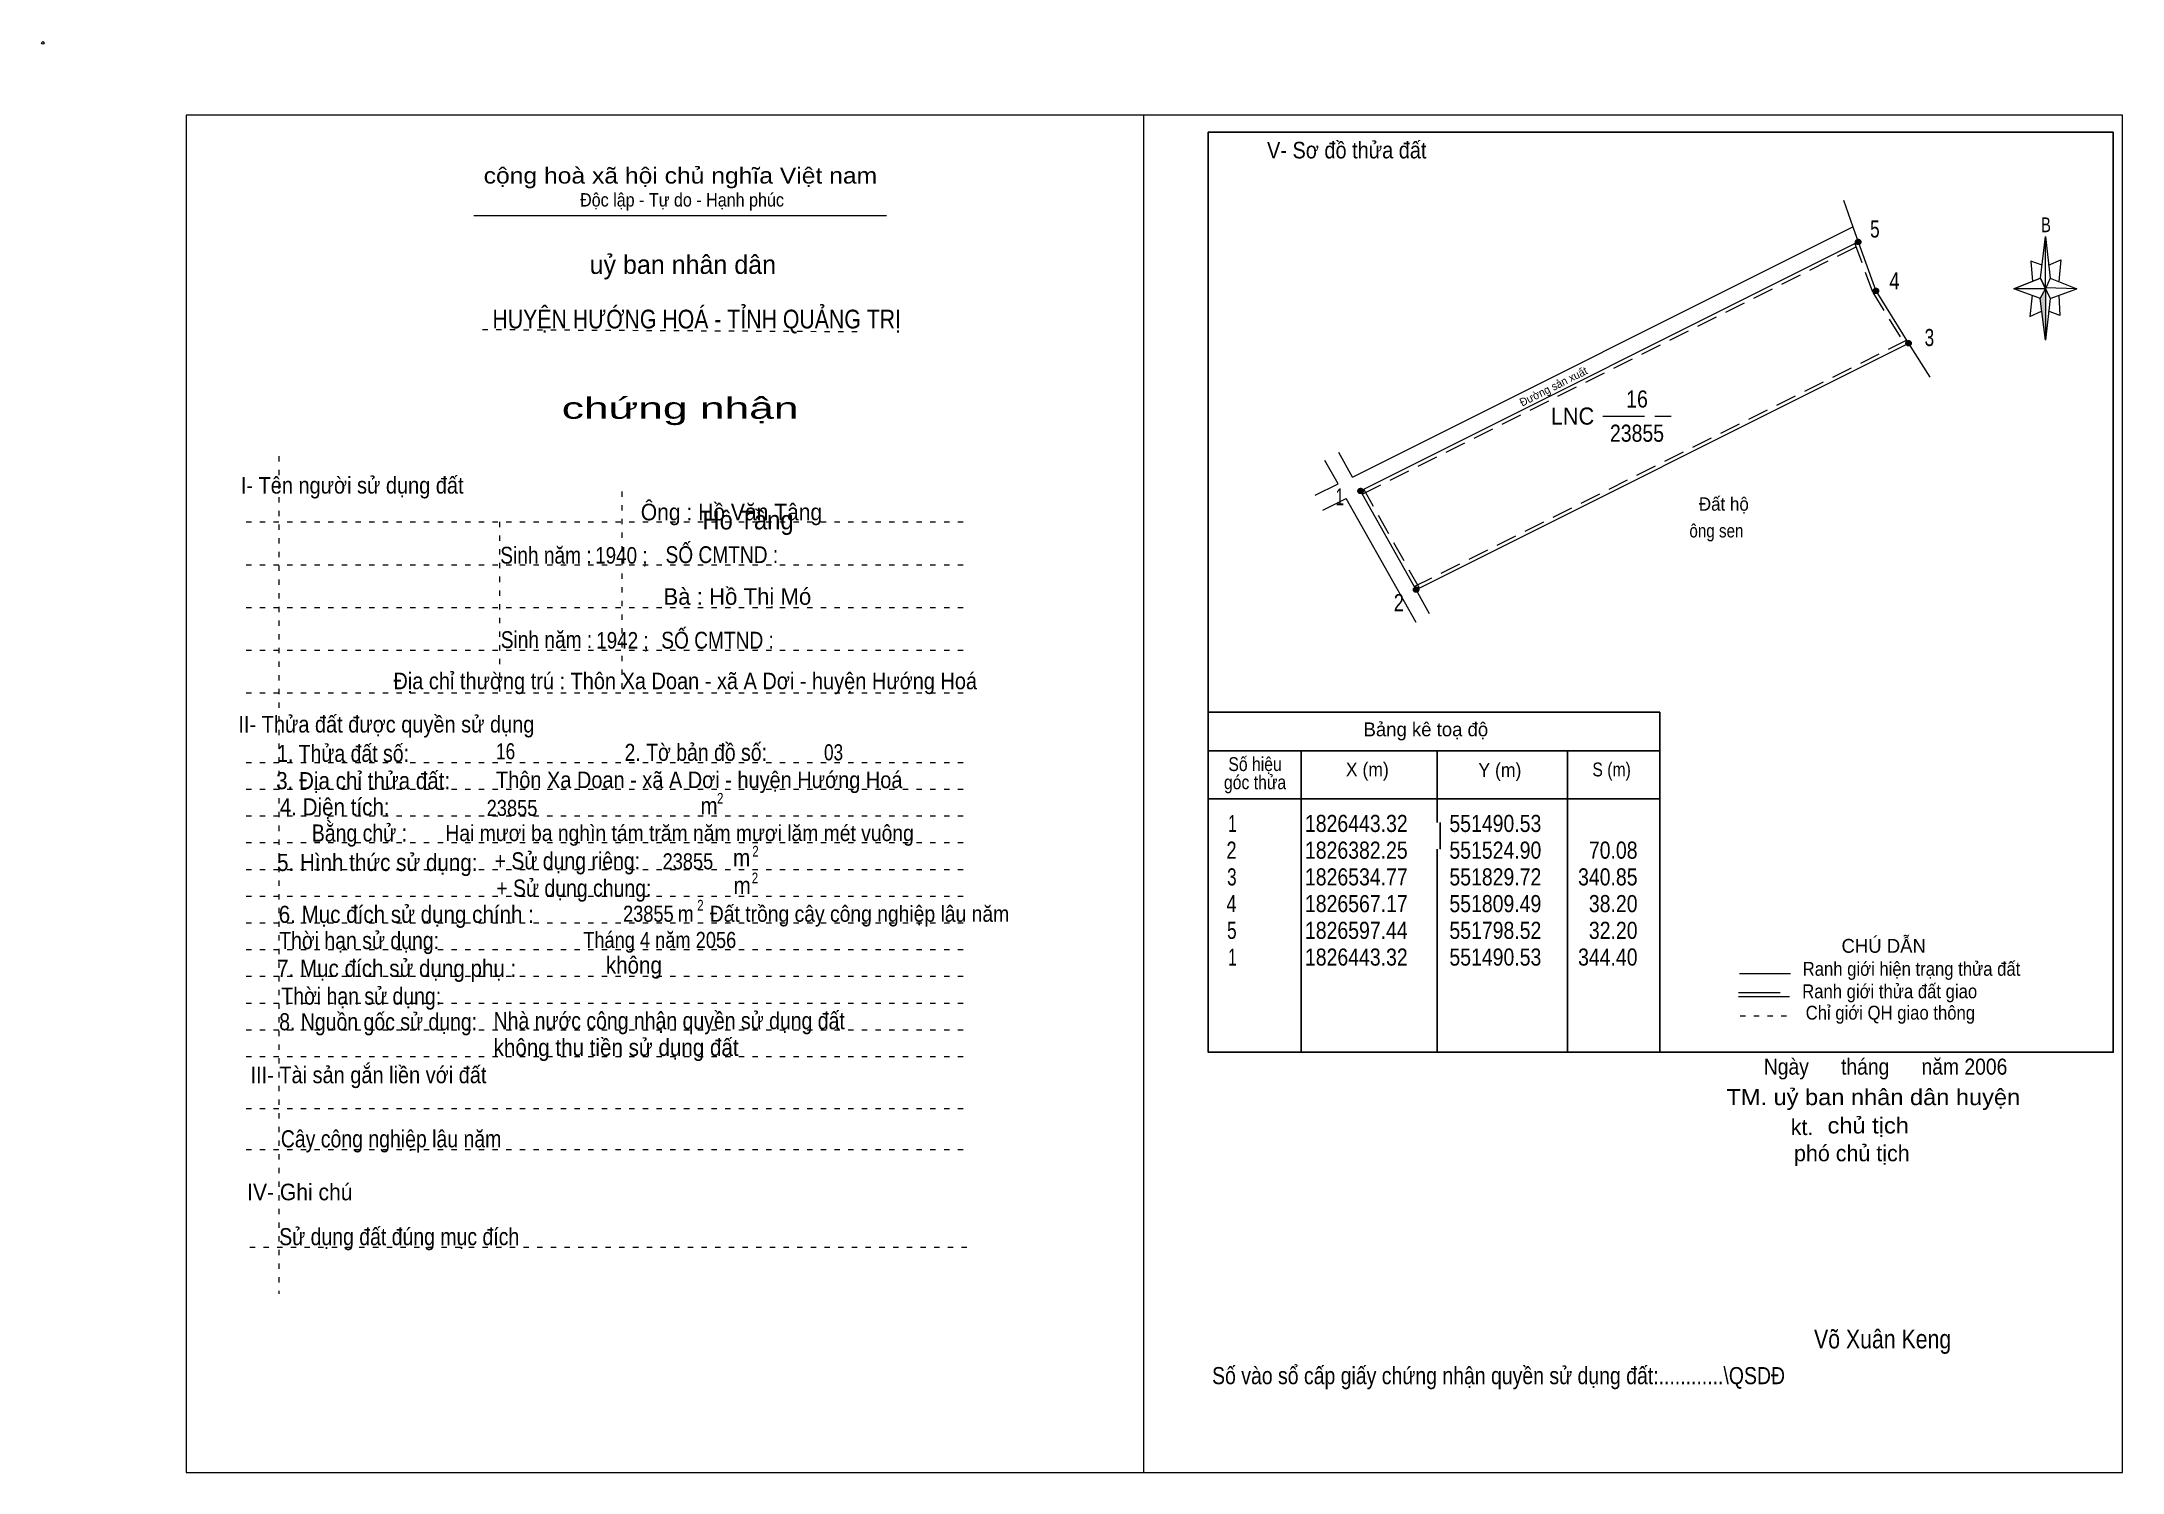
# Model space of a CAD drawing. Header units: centimetres. Extents: x -1.6 to 37.4, y -1.3 to 25.5.
import ezdxf
from ezdxf.enums import TextEntityAlignment as Align

# ---------------------------------------------------------------- set-up
doc = ezdxf.new("R2010")
doc.units = ezdxf.units.CM
doc.header["$LTSCALE"] = 0.13
for name, pattern in [('DOTTED', [1.5, 0.3, -1.2]), ('LONG_DASHED', [7.5, 6, -1.5]), ('MEDIUM_DASHED', [4.5, 3, -1.5])]:
    doc.linetypes.add(name, pattern=pattern)
for name, color, linetype, lineweight in [('1', 7, 'DOTTED', 13), ('10', 7, 'Continuous', 13), ('2', 7, 'Continuous', 25), ('3', 7, 'Continuous', 13), ('30', 7, 'Continuous', 13), ('32', 7, 'LONG_DASHED', 13), ('33', 7, 'LONG_DASHED', 13), ('35', 7, 'Continuous', 13)]:
    doc.layers.add(name, color=color, linetype=linetype, lineweight=lineweight)
doc.layers.add('7', color=7, linetype='Continuous')

msp = doc.modelspace()

# ---------------------------------------------------------------- hatches: boundary and pattern name
at = {"layer": '30'}
msp.add_hatch(color=256, dxfattribs=at).paths.add_polyline_path([(35.91, 20.87), (35.91, 19.91), (35.81, 20.69)])
at = {"layer": '32'}
for points in [[(32.4577, 21.747, 1), (32.3577, 21.747, 1)], [(32.7892, 20.8321, 1), (32.6892, 20.8321, 1)], [(33.4007, 19.8528, 1), (33.3007, 19.8528, 1)], [(23.1489, 17.0888, 1), (23.0489, 17.0888, 1)], [(24.1877, 15.243, 1), (24.0877, 15.243, 1)]]:
    msp.add_hatch(color=256, dxfattribs=at).paths.add_polyline_path(points)

# ---------------------------------------------------------------- linework, layer by layer
at = {"layer": '1', "linetype": 'Continuous'}
msp.add_line((6.51, 22.24), (14.23, 22.24), dxfattribs=at)
at = {"layer": '1'}
for p, q in [((6.67, 20.11), (13.82, 20.07)), ((2.86, 17.74), (2.86, 2.07)), ((9.28, 17.08), (9.28, 13.31)), ((2.25, 16.51), (15.75, 16.51)), ((6.99, 16.51), (6.99, 13.31)), ((2.25, 15.71), (15.75, 15.71)), ((2.25, 14.91), (15.75, 14.91)), ((2.25, 14.11), (15.75, 14.11)), ((2.25, 13.31), (15.75, 13.31)), ((2.25, 12.01), (15.75, 12.01)), ((2.25, 11.51), (15.75, 11.51)), ((2.25, 11.01), (15.75, 11.01)), ((2.25, 10.51), (15.75, 10.51)), ((2.25, 10.01), (15.75, 10.01)), ((2.25, 9.51), (15.75, 9.51)), ((2.25, 9.01), (15.75, 9.01)), ((2.25, 8.51), (15.75, 8.51)), ((2.25, 8.01), (15.75, 8.01)), ((2.25, 7.51), (15.75, 7.51)), ((2.25, 7.01), (15.75, 7.01)), ((2.25, 6.51), (15.75, 6.51)), ((2.25, 5.54), (15.75, 5.54)), ((2.25, 4.77), (15.75, 4.77)), ((2.32, 2.94), (15.82, 2.94))]:
    msp.add_line(p, q, dxfattribs=at)
at = {"layer": '10'}
for p, q in [((32.13, 22.53), (32.31, 22.03)), ((22.95, 17.35), (32.31, 22.03)), ((32.31, 22.03), (32.41, 21.75)), ((33.35, 19.85), (33.75, 19.22)), ((22.95, 17.35), (22.69, 17.81)), ((22.39, 16.73), (22.83, 16.95)), ((24.14, 14.63), (22.83, 16.95)), ((24.39, 14.79), (24.14, 15.24))]:
    msp.add_line(p, q, dxfattribs=at)
at = {"layer": '10', "linetype": 'MEDIUM_DASHED'}
for p, q in [((23.13, 17.03), (32.44, 21.69)), ((33.32, 19.91), (24.11, 15.3)), ((24.2, 15.27), (23.16, 17.12))]:
    msp.add_line(p, q, dxfattribs=at)
at = {"layer": '10'}
for points in [[(24.14, 15.24), (23.1, 17.09), (32.41, 21.75)], [(32.41, 21.75), (32.74, 20.83), (33.35, 19.85), (24.14, 15.24)], [(22.25, 17.01), (22.68, 17.22), (22.43, 17.66)]]:
    msp.add_lwpolyline(points, dxfattribs=at)
at = {"layer": '10', "linetype": 'MEDIUM_DASHED'}
msp.add_lwpolyline([(32.34, 21.73), (32.68, 20.8), (33.29, 19.81)], dxfattribs=at)
at = {"layer": '10'}
msp.add_circle((-1.55, 25.47), 0.025, dxfattribs=at)
at = {"layer": '2'}
for p, q in [((20.25, 12.95), (28.7, 12.95)), ((28.7, 6.59), (28.7, 12.95)), ((20.25, 12.23), (28.7, 12.23)), ((21.99, 6.59), (21.99, 12.23)), ((24.53, 10.89), (24.53, 12.23)), ((26.97, 12.23), (26.97, 6.59)), ((20.25, 11.33), (28.7, 11.33)), ((24.59, 10.39), (24.59, 10.89)), ((24.53, 6.59), (24.53, 10.39))]:
    msp.add_line(p, q, dxfattribs=at)
msp.add_lwpolyline([(37.18, 23.8), (20.25, 23.8), (20.25, 6.59), (37.18, 6.59)], close=True, dxfattribs=at)
at = {"layer": '3'}
msp.add_line((19.04, 24.12), (19.04, -1.27), dxfattribs=at)
for points in [[(19.04, 24.12), (1.13, 24.12), (1.13, -1.27), (19.04, -1.27)], [(19.04, -1.27), (37.35, -1.27), (37.35, 24.12), (19.04, 24.12)]]:
    msp.add_lwpolyline(points, dxfattribs=at)
at = {"layer": '30'}
for p, q in [((35.82, 21.07), (35.91, 21.85)), ((36, 21.07), (36.5, 20.87)), ((35.82, 20.69), (35.32, 20.87)), ((36, 20.69), (35.91, 19.91)), ((36.16, 20.75), (36.18, 20.37)), ((36.18, 20.37), (35.97, 20.45))]:
    msp.add_line(p, q, dxfattribs=at)
for points in [[(35.91, 21.85), (36, 21.07), (35.91, 20.87)], [(35.91, 20.87), (35.32, 20.87), (35.82, 21.07), (36, 20.69), (36.5, 20.87), (35.91, 20.89)], [(35.91, 20.87), (35.91, 19.91), (35.81, 20.69)]]:
    msp.add_lwpolyline(points, close=True, dxfattribs=at)
for points in [[(35.97, 21.31), (36.2, 21.41), (36.16, 21.01)], [(35.91, 20.87), (35.82, 21.07), (35.32, 20.87)], [(35.85, 21.31), (35.64, 21.39), (35.67, 21.01)], [(35.66, 20.75), (35.62, 20.35), (35.84, 20.45)], [(35.91, 20.87), (36, 20.69), (36.5, 20.87)]]:
    msp.add_lwpolyline(points, dxfattribs=at)
at = {"layer": '32'}
for centre in [(32.4077, 21.747), (32.7392, 20.8321), (33.3507, 19.8528), (23.0989, 17.0888), (24.1377, 15.243)]:
    msp.add_circle(centre, 0.05, dxfattribs=at)
at = {"layer": '33'}
msp.add_line((27.63, 18.49), (28.91, 18.49), dxfattribs=at)
at = {"layer": '35'}
for p, q in [((30.19, 8.06), (31.14, 8.06)), ((30.17, 7.63), (31.12, 7.63))]:
    msp.add_line(p, q, dxfattribs=at)
at = {"layer": '35', "linetype": 'LONG_DASHED'}
msp.add_line((30.17, 7.71), (31.12, 7.71), dxfattribs=at)
at = {"layer": '35', "linetype": 'DOTTED'}
msp.add_line((30.2, 7.27), (31.19, 7.27), dxfattribs=at)

# ---------------------------------------------------------------- texts
at = {"layer": '1'}
for s, height, width, p in [('V- Sơ đồ thửa đất', 0.31, 0.9, (22.84, 23.31)), ('cộng hoà xã hội chủ nghĩa Việt nam', 0.3, 1.15, (10.375, 22.84)), ('Độc lập - Tự do - Hạnh phúc', 0.25, 0.9, (10.405, 22.41)), ('chứng nhận', 0.4, 1.55, (10.37, 18.44)), ('I- Tên người sử dụng đất', 0.31, 0.9, (4.235, 17.04)), ('II- Thửa đất được quyền sử dụng', 0.31, 0.9, (4.875, 12.57)), ('III- Tài sản gắn liền với đất', 0.31, 0.9, (4.54, 6.01)), ('IV- Ghi chú', 0.31, 0.95, (3.255, 3.82))]:
    msp.add_text(s, height=height, dxfattribs=dict(at, width=width)).set_placement(p, align=Align.CENTER)
msp.add_text('uỷ ban nhân dân', height=0.35, dxfattribs=at).set_placement((10.42, 21.15), align=Align.CENTER)
at = {"layer": '1', "width": 0.95}
msp.add_text('Đường sản xuất', height=0.151, rotation=26.584, dxfattribs=at).set_placement((26.7412, 18.9759), align=Align.CENTER)
at = {"layer": '10'}
for s, height, width, p in [('Ông : Hồ Văn Tâng', 0.31, 0.95, (11.33, 16.54)), ('Sinh năm :', 0.3149, 0.85, (7.86, 15.73)), ('1940 ;', 0.31, 0.85, (9.27, 15.73)), ('SỐ CMTND :', 0.3149, 0.85, (11.15, 15.74)), ('Sinh năm :', 0.3149, 0.85, (7.87, 14.15)), ('1942 ;', 0.31, 0.85, (9.29, 14.14)), ('SỐ CMTND :', 0.3149, 0.85, (11.07, 14.14)), ('Địa chỉ thường trú : Thôn Xa Doan - xã A Dơi - huyện Hướng Hoá', 0.31, 0.9, (10.465, 13.38)), ('16', 0.3, 0.8, (7.105, 12.07)), ('03', 0.3, 0.8, (13.24, 12.05)), (' Thôn Xa Doan - xã A Dơi - huyện Hướng Hoá', 0.31, 0.9, (10.675, 11.53)), ('23855', 0.3, 0.85, (7.225, 11.01)), ('Hai mươi ba nghìn tám trăm năm mươi lăm mét vuông ', 0.3, 0.9, (10.41, 10.54)), ('23855', 0.3, 0.85, (10.515, 10.01)), ('m   Đất trồng cây công nghiệp lâu năm ', 0.3, 0.9, (13.475, 9.03)), ('23855', 0.3, 0.85, (9.775, 9.03)), ('Tháng 4 năm 2056 ', 0.3, 0.85, (10.035, 8.54)), ('Ngày      tháng      năm 2006', 0.3, 0.9, (32.92, 6.17)), ('TM. uỷ ban nhân dân huyện', 0.3, 1.1, (32.69, 5.6)), ('chủ tịch', 0.3, 1.1, (32.595, 5.07)), ('Võ Xuân Keng ', 0.35, 0.85, (32.92, 1.05))]:
    msp.add_text(s, height=height, dxfattribs=dict(at, width=width)).set_placement(p, align=Align.CENTER)
for s, width, p in [('  Đất hộ', 0.95, (29.25, 16.72)), ('ông sen', 0.85, (29.25, 16.22))]:
    msp.add_text(s, height=0.25, dxfattribs=dict(at, width=width)).set_placement(p)
for s, height, p in [('Bà : Hồ Thị Mó', 0.31, (11.44, 14.96)), ('kt.  ', 0.3, (31.47, 5.04)), ('phó chủ tịch ', 0.3, (32.345, 4.55))]:
    msp.add_text(s, height=height, dxfattribs=at).set_placement(p, align=Align.CENTER)
at = {"layer": '2'}
for s, height, width, p in [('HUYỆN HƯỚNG HOÁ - TỈNH QUẢNG TRỊ', 0.35, 0.85, (10.68, 20.13)), ('Số hiệu', 0.2591, 0.85, (21.125, 11.85)), ('3. Địa chỉ thửa đất:', 0.32, 0.9, (4.44, 11.51)), ('góc thửa', 0.2591, 0.85, (21.125, 11.51)), ('X (m)', 0.2591, 0.95, (23.225, 11.75)), ('Y (m)', 0.2591, 0.95, (25.705, 11.74)), ('S (m)', 0.2591, 0.85, (27.795, 11.75)), ('Số vào sổ cấp giấy chứng nhận quyền sử dụng đất:............\\QSDĐ', 0.32, 0.85, (25.68, 0.38))]:
    msp.add_text(s, height=height, dxfattribs=dict(at, width=width)).set_placement(p, align=Align.CENTER)
msp.add_text('Bảng kê toạ độ', height=0.2591, dxfattribs=at).set_placement((24.32, 12.5), align=Align.CENTER)
for s, height, width, p in [('1. Thửa đất số:', 0.32, 0.85, (2.83, 12.02)), ('2. Tờ bản đồ số:', 0.32, 0.85, (9.33, 12.04)), ('4. Diện tích:', 0.32, 0.9, (2.88, 11.02)), ('m', 0.32, 0.9, (10.75, 11.04)), ('2', 0.2, 0.8, (11.06, 11.24)), ('Bằng chử :', 0.32, 0.85, (3.48, 10.53)), ('5. Hình thức sử dụng:', 0.32, 0.9, (2.83, 9.98)), ('+ Sử dụng riêng:', 0.32, 0.85, (6.9, 10.01)), ('m', 0.32, 0.9, (11.36, 10.07)), ('2', 0.2, 0.8, (11.72, 10.25)), ('+ Sử dụng chung:', 0.32, 0.85, (6.93, 9.5)), ('m', 0.32, 0.9, (11.37, 9.55)), ('2', 0.2, 0.8, (11.71, 9.75)), ('6. Mục đích sử dụng chính : ', 0.32, 0.9, (2.86, 9.01)), ('2', 0.2, 0.8, (10.69, 9.24)), ('Thời hạn sử dụng: ', 0.32, 0.85, (2.87, 8.52)), ('7. Mục đích sử dụng phụ : ', 0.32, 0.9, (2.83, 8)), ('không', 0.32, 0.9, (8.98, 8.06)), ('Thời hạn sử dụng: ', 0.32, 0.85, (2.91, 7.48)), ('8. Nguồn gốc sử dụng: ', 0.32, 0.85, (2.87, 7)), ('Nhà nước công nhận quyền sử dụng đất  ', 0.32, 0.85, (6.88, 7.02)), ('không thu tiền sử dụng đất', 0.32, 0.9, (6.88, 6.52)), ('Cây công nghiệp lâu năm', 0.32, 0.85, (2.9, 4.81)), ('Sử dụng đất đúng mục đích', 0.32, 0.85, (2.87, 2.98))]:
    msp.add_text(s, height=height, dxfattribs=dict(at, width=width)).set_placement(p)
at = {"layer": '30', "width": 0.75}
msp.add_text('B', height=0.2756, dxfattribs=at).set_placement((35.92, 21.93), align=Align.CENTER)
at = {"layer": '30'}
for s, width, p in [('1', 0.65, (20.78, 10.71)), ('1826443.32', 0.85, (23.98, 10.71)), ('551490.53', 0.85, (26.48, 10.71)), ('551490.53', 0.85, (26.48, 10.71)), ('2', 0.8, (20.78, 10.21)), ('1826382.25', 0.85, (23.98, 10.21)), ('551524.90', 0.85, (26.48, 10.21)), ('70.08', 0.85, (28.28, 10.21)), ('3', 0.75, (20.78, 9.71)), ('1826534.77', 0.85, (23.98, 9.71)), ('551829.72', 0.85, (26.48, 9.71)), ('340.85', 0.85, (28.28, 9.71)), ('4', 0.8, (20.78, 9.21)), ('1826567.17', 0.85, (23.98, 9.21)), ('551809.49', 0.85, (26.48, 9.21)), ('38.20', 0.85, (28.28, 9.21)), ('5', 0.75, (20.78, 8.71)), ('1826597.44', 0.85, (23.98, 8.71)), ('551798.52', 0.85, (26.48, 8.71)), ('32.20', 0.85, (28.28, 8.71)), ('1', 0.65, (20.78, 8.21)), ('1826443.32', 0.85, (23.98, 8.21)), ('551490.53', 0.85, (26.48, 8.21)), ('344.40', 0.85, (28.28, 8.21))]:
    msp.add_text(s, height=0.32, dxfattribs=dict(at, width=width)).set_placement(p, align=Align.RIGHT)
at = {"layer": '32'}
for s, width, p in [('5', 0.75, (32.72, 21.83)), ('4', 0.8, (33.085, 20.86)), ('3', 0.75, (33.74, 19.8)), ('1', 0.65, (22.71, 16.82)), ('2', 0.8, (23.815, 14.84))]:
    msp.add_text(s, height=0.32, dxfattribs=dict(at, width=width)).set_placement(p, align=Align.CENTER)
at = {"layer": '33', "width": 0.85}
for s, p in [('16', (28.27, 18.65)), ('23855', (28.27, 18.01))]:
    msp.add_text(s, height=0.32, dxfattribs=at).set_placement(p, align=Align.CENTER)
at = {"layer": '33', "width": 0.95}
msp.add_text('LNC', height=0.32, dxfattribs=at).set_placement((27.47, 18.33), align=Align.RIGHT)
at = {"layer": '35'}
msp.add_text('CHÚ DẪN', height=0.2591, dxfattribs=at).set_placement((32.885, 8.45), align=Align.CENTER)
at = {"layer": '35', "width": 0.9}
for s, p in [('Ranh giới hiện trạng thửa đất', (33.405, 8.02)), ('Ranh giới thửa đất giao ', (33.04, 7.6)), ('Chỉ giới QH giao thông', (33.01, 7.2))]:
    msp.add_text(s, height=0.2591, dxfattribs=at).set_placement(p, align=Align.CENTER)
at = {"layer": '7', "width": 0.95}
msp.add_text('Hồ Tầng', height=0.35, dxfattribs=at).set_placement((11.64, 16.37), align=Align.CENTER)

doc.saveas('drawing.dxf')
